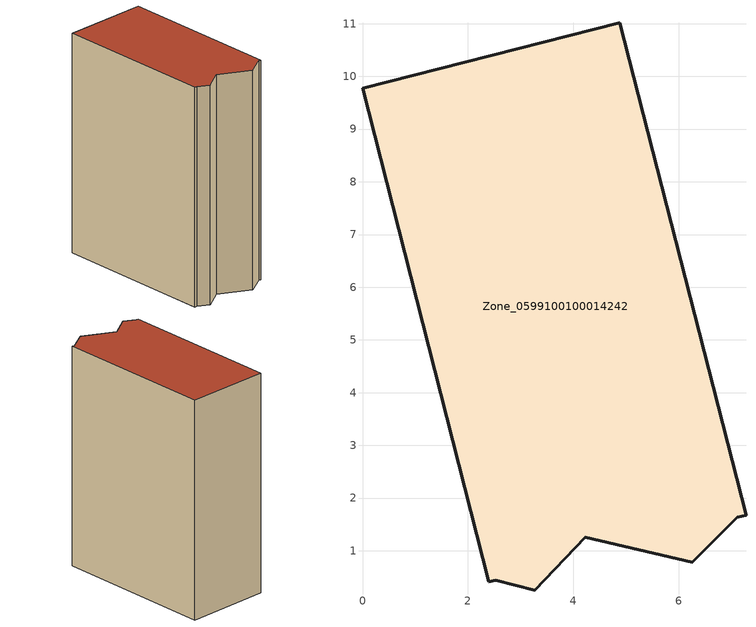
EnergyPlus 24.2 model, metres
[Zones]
Zone_0599100100014242
 floor ground (C_G): 2.4,0.41 0,9.77 4.88,11.02 7.28,1.68 7.11,1.64 6.25,0.78 4.22,1.25 3.27,0.25 2.53,0.44 z3.4
 wall outside (C_F): 0,9.77 2.4,0.41 2.53,0.44 3.27,0.25 4.22,1.25 6.25,0.78 7.11,1.64 7.28,1.68 4.88,11.02 0,9.77 z3.4:16.7
 roof outside (C_R): 2.53,0.44 3.27,0.25 4.22,1.25 6.25,0.78 7.11,1.64 7.28,1.68 4.88,11.02 0,9.77 2.4,0.41 z16.7
[BUILDING]
Pand.0599100100014242: North Axis=0; Terrain=City; Loads Convergence Tolerance Value=0.04; Temperature Convergence Tolerance Value=0.4; Solar Distribution=FullExterior; Maximum Number of Warmup Days=25; Minimum Number of Warmup Days=1
[Site:Location]
Rotterdam.The.Hague.AP_ZH_NLD Design_Conditions: Latitude=51.96; Longitude=4.45; Time Zone=1; Elevation=-4.5
[SITE:GROUNDTEMPERATURE:BUILDINGSURFACE]
18, 18, 18, 18, 18, 18, 18, 18, 18, 18, 18, 18
[MATERIAL] Thermal Absorptance=0.9; Solar Absorptance=0.7; Visible Absorptance=0.7
Name | Roughness | Thickness | Conductivity | Density | Specific Heat
G.TI.2015-2018 | MediumSmooth | 0.15 | 0.0428571 | 540 | 1210
F.TI.2015-2018 | Rough | 0.3 | 0.0666667 | 1920 | 840
R.TI.2015-2018 | MediumRough | 0.2 | 0.0333333 | 1500 | 1000
[CONSTRUCTION]
C_G: G.TI.2015-2018
C_F: F.TI.2015-2018
C_R: R.TI.2015-2018
[ZONE]
Zone_0599100100014242: Type=1; Multiplier=1; Ceiling Height=Autocalculate; Volume=Autocalculate; Floor Area=autocalculate; Part of Total Floor Area=Yes
[ZONEINFILTRATION:DESIGNFLOWRATE]
Infil_Zone_0599100100014242: Zone or ZoneList or Space or SpaceList=Zone_0599100100014242; Schedule=AlwaysOn; Design Flow Rate Calculation Method=Flow/Area; Flow Rate per Floor Area=0.0015; Constant Term Coefficient=1; Temperature Term Coefficient=0; Velocity Term Coefficient=0; Velocity Squared Term Coefficient=0
[HVACTEMPLATE:ZONE:IDEALLOADSAIRSYSTEM]
Zone_0599100100014242: Maximum Heating Supply Air Temperature=50; Minimum Cooling Supply Air Temperature=13; Maximum Heating Supply Air Humidity Ratio=0.0156; Minimum Cooling Supply Air Humidity Ratio=0.0077; Heating Limit=NoLimit; Cooling Limit=NoLimit; Dehumidification Control Type=ConstantSensibleHeatRatio; Cooling Sensible Heat Ratio=0.7; Dehumidification Setpoint=60; Humidification Control Type=None; Humidification Setpoint=30; Outdoor Air Method=None; Outdoor Air Flow Rate per Person=0.00944; Outdoor Air Flow Rate per Zone Floor Area=0; Outdoor Air Flow Rate per Zone=0; Demand Controlled Ventilation Type=None; Outdoor Air Economizer Type=NoEconomizer; Heat Recovery Type=None; Sensible Heat Recovery Effectiveness=0.7; Latent Heat Recovery Effectiveness=0.65
[ZONECONTROL:THERMOSTAT]
ThermostatControl_Zone_0599100100014242: Zone or ZoneList=Zone_0599100100014242; Control Type Schedule=DualSetpointControlType; Control 1=Thermostat_Zone_0599100100014242; Temperature Difference Between Cutout And Setpoint=0
[THERMOSTATSETPOINT:DUALSETPOINT]
Thermostat_Zone_0599100100014242: Heating Setpoint Temperature Schedule=HeatingSetpoint_Zone_0599100100014242; Cooling Setpoint Temperature Schedule=CoolingSetpoint_Zone_0599100100014242
[SCHEDULE:COMPACT]
HeatingSetpoint_Zone_0599100100014242: Through: 12/31, For: AllDays, Until: 24:00, 21
CoolingSetpoint_Zone_0599100100014242: Through: 12/31, For: AllDays, Until: 24:00, 24
DualSetpointControlType: Through: 12/31, For: AllDays, Until: 24:00, 4
AlwaysOn: Through: 12/31, For: AllDays, Until: 24:00, 1
